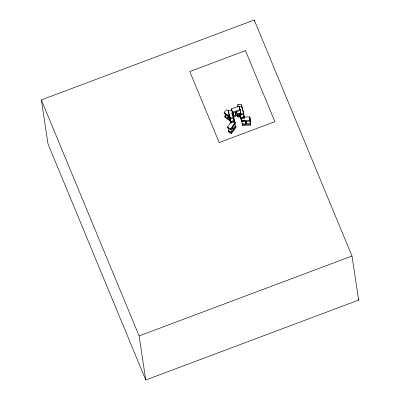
<?xml version="1.0" encoding="UTF-8"?>
<svg xmlns="http://www.w3.org/2000/svg" width="400" height="400" viewBox="0 0 400 400"><rect width="100%" height="100%" fill="white"/><g stroke="black" fill="none" stroke-linecap="round" stroke-linejoin="round"><path stroke-width="0.6" d="M237.59 106.785L237.925 104.435L241.61 104.81L241.575 106.855M240.645 117.21L237.57 116.9L237.82 115.135M241.36 106.575L241.61 104.81M233.77 121.51L235.3 122.46L235.435 123.33L230.745 129.75L227.685 127.855L227.555 126.985L231.16 122.045M234.88 125.79L235.9 126.42L236.03 127.29L231.345 133.71L228.285 131.815L228.155 130.945L228.875 129.96M233.43 124.92L234.485 123.48M230.745 129.75L230.615 128.88L235.3 122.46M232.24 128.385L233.195 128.975L235.305 126.09L234.995 124.025M231.345 133.71L231.215 132.84L235.9 126.42M230.22 117.65L224.28 113.34L224.145 112.47L226.475 109.73L228.46 111.165M230.82 121.61L224.88 117.3L224.745 116.43L225.525 115.515M228.535 116.94L227.37 118.31L226.9 115.22M41.355 99.905L254.24 20L351.985 256.035L358.645 300.095L145.76 380L48.015 143.965L41.355 99.905L139.095 335.94L145.76 380M139.095 335.94L351.985 256.035M233.245 112.81L233.71 115.9L231.26 108.915L239.08 106.28L240.405 110.395L232.585 113.03L233.175 115.28M232.585 113.03L232.455 112.16L240.275 109.525M236.35 112.045L237.1 114.07L240.62 112.885L240.23 110.31M240.875 113.485L241.005 114.355L233.185 116.99L233.05 116.12L240.875 113.485L240.245 111.87M231.96 110.425L233.95 118.125L230.345 119.045L228.2 110.775L231.805 109.855M232.01 115.725L233.215 115.42M230.345 119.045L230.215 118.175L233.82 117.255M234.42 121.215L234.55 122.085L230.945 123.005L230.815 122.135L234.42 121.215L233.8 118.94M238.725 106.71L241.73 105.955L243.705 113.365L243.84 114.235L240.23 115.14M243.705 113.365L240.095 114.27L240.53 117.605L244.14 116.7L243.67 113.61M244.305 117.33L244.435 118.195L240.825 119.1L240.695 118.23L244.305 117.33L243.85 115.62M243.975 117.04L249.875 116.855L250.05 121.175L241.79 121.44L241.755 118.56M241.63 118.265L241.655 120.57L249.92 120.305L250.05 121.175M241.76 120.94L245.475 120.82L245.945 123.915L242.225 124.03L241.655 120.57M245.295 121.855L246.475 121.815M246.37 121.16L246.76 123.735L250.48 123.615L250.01 120.525M242.255 124.53L250.515 124.265L250.65 125.135L242.39 125.4L242.24 123.38M240.51 116.34L237.44 116.03L237.57 116.9M227.555 126.985L230.615 128.88M228.155 130.945L231.215 132.84M224.145 112.47L230.09 116.78M230.15 119.515L228.7 118.465L228.315 115.89M224.745 116.43L230.69 120.74M358.17 298.945L358.645 300.095M239.41 107.695L240.405 110.395M239.965 109.285L239.405 107.765L239.56 108.795M240.21 112.195L241.005 114.355M235.315 113.535L235.915 115.16L235.445 112.065M231.26 108.915L232.455 112.16M233.05 116.12L231.855 112.875L233.185 116.99M233.485 116.42L233.95 118.125M233.775 119.24L234.55 122.085M228.2 110.775L230.215 118.175M230.815 122.135L228.8 114.735L230.945 123.005M243.84 114.235L241.73 105.955M243.83 115.915L244.435 118.195M239.785 114.81L240.695 118.23M239.61 114.54L240.825 119.1M254.24 20L254.425 21.225M249.985 118.365L250.45 121.46M243.115 111.525L243.27 112.56M241.65 106.325L241.885 107.87M239.08 106.28L239.21 107.15M239.82 114.49L239.975 115.52M237.925 104.435L238.055 105.305M237.985 115.04L238.14 116.07M236.71 111.495L237.1 114.07M233.78 117.5L234.25 120.59L230.645 121.51L230.175 118.42M233.29 115.935L233.525 117.48M232.36 111.625L232.515 112.655M232.17 114.255L232.405 115.805M232.73 125.885L233.195 128.975M232.46 127.4L232.93 130.49M229.61 116.34L230.075 119.43M231.14 129.205L231.61 132.295L228.55 130.405L228.16 127.825M225.09 113.905L225.56 116.995M250.65 125.135L250.475 120.815L250.515 124.265M249.875 116.855L249.92 120.305M246.745 122.655L246.76 123.735M245.915 121.755L245.945 123.915M242.365 123.675L242.39 125.4M245.475 50.645L189.77 71.55L219.18 142.57L274.885 121.665L245.475 50.645"/></g></svg>
